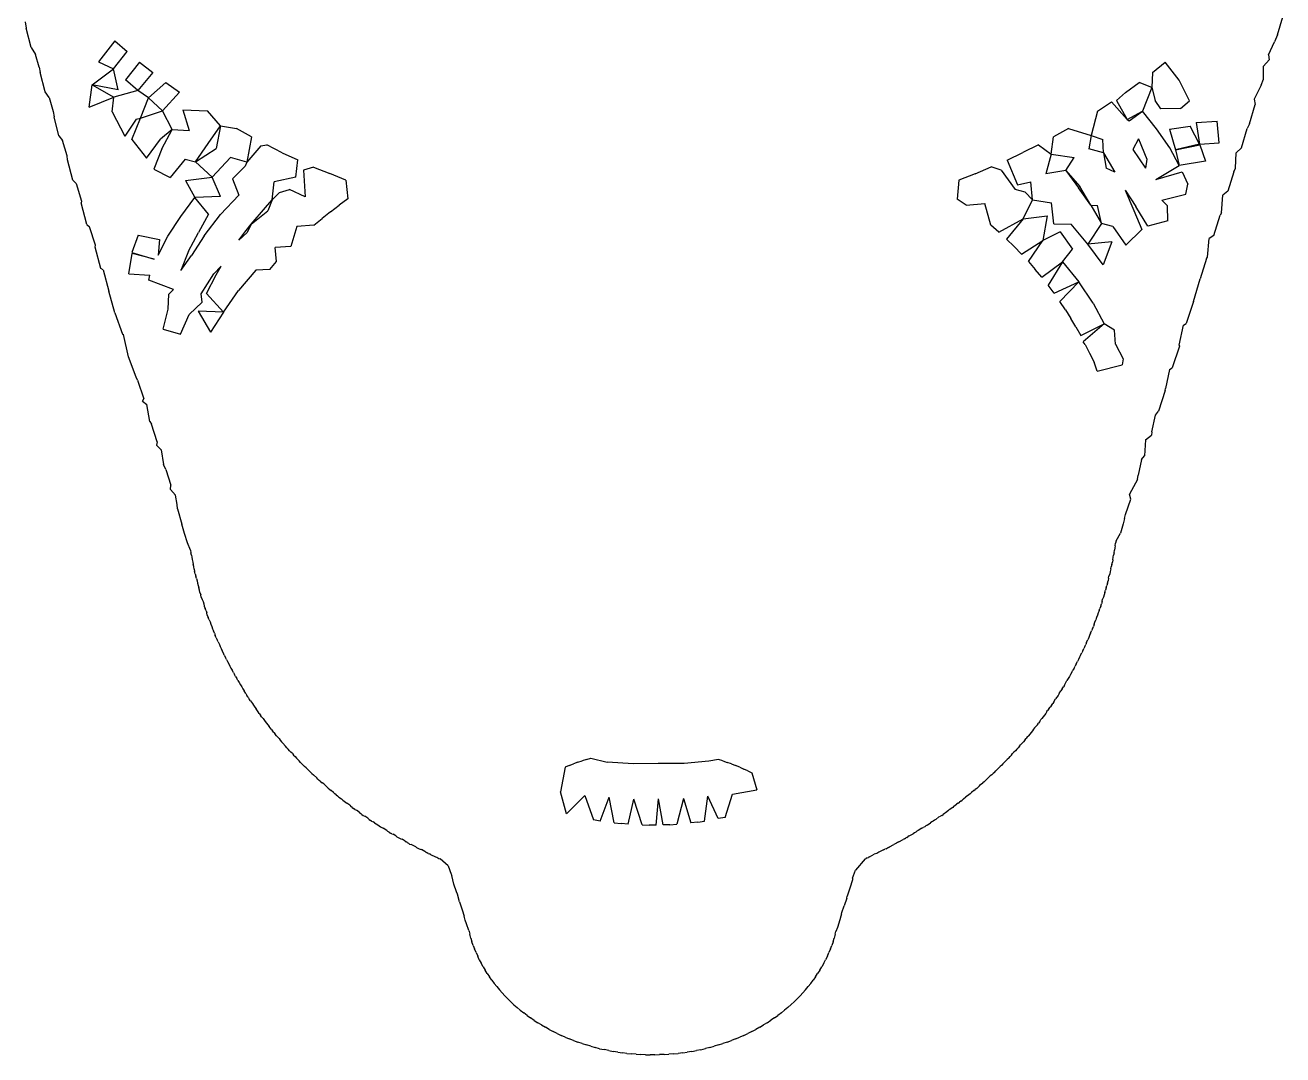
# Model space of a CAD drawing. Header units: metres. Extents: x 64 to 540, y -564 to -64.
# Drawn here: x 431 to 531.9, y -563.9 to -481.3 of the extents above; entities that cross this region are included whole.
import ezdxf

# ---------------------------------------------------------------- set-up
doc = ezdxf.new("R2010")
doc.units = ezdxf.units.M

msp = doc.modelspace()

# ---------------------------------------------------------------- linework, layer by layer
for p, q in [((430.99, -481.06), (431.07, -481.57)), ((531.49, -482.1), (531.92, -480.64)), ((431.47, -483.11), (431.07, -481.57)), ((531.49, -482.1), (531.26, -482.65)), ((431.47, -483.11), (431.83, -483.66)), ((438.18, -482.58), (436.87, -484.25)), ((438.09, -484.82), (439.18, -483.44)), ((438.18, -482.58), (439.18, -483.44)), ((530.76, -483.7), (531.26, -482.65)), ((432.13, -484.7), (431.83, -483.66)), ((436.87, -484.25), (438.09, -484.82)), ((440.18, -484.3), (439.04, -485.71)), ((440.18, -484.3), (441.23, -485.11)), ((521.45, -485.12), (522.48, -484.28)), ((523.61, -485.72), (522.48, -484.28)), ((530.83, -484.11), (530.36, -484.61)), ((530.76, -483.7), (530.83, -484.11)), ((432.13, -484.7), (432.19, -485.12)), ((432.59, -486.66), (432.19, -485.12)), ((436.38, -486.11), (438.09, -484.82)), ((438.45, -486.5), (438.09, -484.82)), ((441.23, -485.11), (440.04, -486.57)), ((521.45, -485.12), (521.4, -486.33)), ((530.36, -485.66), (530.36, -484.61)), ((436.14, -487.91), (436.38, -486.11)), ((438.45, -486.5), (436.38, -486.11)), ((436.38, -486.11), (438.12, -487.09)), ((440.04, -486.57), (439.04, -485.71)), ((442.29, -485.93), (440.88, -487.15)), ((442.29, -485.93), (443.39, -486.7)), ((519.3, -486.71), (520.38, -485.92)), ((521.4, -486.33), (520.38, -485.92)), ((521.4, -486.33), (520.66, -488.21)), ((521.4, -486.33), (521.68, -487.37)), ((524.44, -487.38), (523.61, -485.72)), ((530.17, -486.13), (529.63, -487.26)), ((530.17, -486.13), (530.36, -485.66)), ((432.92, -487.12), (432.59, -486.66)), ((432.92, -487.12), (433.25, -488.25)), ((436.14, -487.91), (438.12, -487.09)), ((437.98, -488.26), (438.12, -487.09)), ((440.04, -486.57), (438.12, -487.09)), ((440.88, -487.15), (440.04, -486.57)), ((440.24, -488.78), (440.88, -487.15)), ((440.88, -487.15), (442.01, -488.18)), ((442.01, -488.18), (443.39, -486.7)), ((517.05, -488.21), (518.18, -487.46)), ((519.44, -488.9), (518.18, -487.46)), ((518.56, -487.35), (519.3, -486.71)), ((518.56, -487.35), (519.44, -488.9)), ((522.13, -488.04), (521.68, -487.37)), ((523.71, -488), (524.44, -487.38)), ((529.63, -487.26), (529.7, -487.68)), ((433.25, -488.25), (433.31, -488.66)), ((437.98, -488.26), (438.98, -490.22)), ((440.24, -488.78), (442.01, -488.18)), ((442.8, -489.68), (442.01, -488.18)), ((443.64, -488.11), (445.63, -488.2)), ((443.64, -488.11), (444.16, -489.77)), ((446.66, -489.39), (445.63, -488.2)), ((517.05, -488.21), (516.53, -490.16)), ((519.44, -488.9), (520.66, -488.21)), ((519.58, -489), (520.66, -488.21)), ((521.79, -489.64), (520.66, -488.21)), ((523.71, -488), (522.13, -488.04)), ((529.24, -489.23), (529.7, -487.68)), ((433.7, -490.2), (433.31, -488.66)), ((439.89, -488.85), (438.98, -490.22)), ((439.56, -490.5), (440.24, -488.78)), ((439.89, -488.85), (440.24, -488.78)), ((445.69, -490.8), (446.66, -489.39)), ((446.66, -489.39), (446.31, -491.21)), ((446.66, -489.39), (447.96, -489.61)), ((519.44, -488.9), (519.58, -489)), ((522.82, -489.66), (524.48, -489.43)), ((525.24, -490.86), (524.48, -489.43)), ((524.96, -489.14), (526.66, -489.01)), ((524.96, -489.14), (525.24, -490.86)), ((526.8, -490.77), (526.66, -489.01)), ((529.24, -489.23), (529.07, -489.61)), ((433.7, -490.2), (434, -490.58)), ((439.56, -490.5), (440.74, -491.98)), ((440.74, -491.98), (441.86, -490.46)), ((442.8, -489.68), (441.86, -490.46)), ((441.96, -491.25), (442.8, -489.68)), ((442.8, -489.68), (444.16, -489.77)), ((449.15, -490.29), (447.96, -489.61)), ((449.15, -490.29), (448.77, -492.32)), ((513.32, -491.67), (513.51, -490.27)), ((514.72, -489.62), (513.51, -490.27)), ((514.72, -489.62), (516.53, -490.16)), ((516.53, -490.16), (516.35, -491.24)), ((516.53, -490.16), (517.47, -490.49)), ((517.54, -491.55), (517.47, -490.49)), ((520.33, -490.45), (519.87, -491.29)), ((520.33, -490.45), (521.02, -492.07)), ((522.84, -491.15), (521.79, -489.64)), ((522.82, -489.66), (523.31, -491.32)), ((528.61, -491.16), (529.07, -489.61)), ((434.37, -491.79), (434, -490.58)), ((441.96, -491.25), (441.31, -492.88)), ((444.67, -492.29), (445.69, -490.8)), ((444.67, -492.29), (446.31, -491.21)), ((449.91, -491), (448.77, -492.32)), ((449.91, -491), (450.38, -490.92)), ((451.61, -491.55), (450.38, -490.92)), ((512.3, -490.93), (511.05, -491.53)), ((512.3, -490.93), (513.32, -491.67)), ((517.54, -491.55), (516.35, -491.24)), ((519.87, -491.29), (520.91, -492.8)), ((523.6, -492.58), (522.84, -491.15)), ((525.24, -490.86), (523.31, -491.32)), ((523.31, -491.32), (525.27, -490.93)), ((523.31, -491.32), (523.6, -492.58)), ((525.24, -490.86), (526.8, -490.77)), ((525.27, -490.93), (525.72, -492.24)), ((528.61, -491.16), (528.17, -491.56)), ((434.4, -492.12), (434.37, -491.79)), ((434.82, -493.75), (434.4, -492.12)), ((443.83, -492.07), (442.63, -493.53)), ((443.83, -492.07), (444.67, -492.29)), ((444.67, -492.29), (445.99, -493.51)), ((447.46, -491.94), (445.99, -493.51)), ((448.77, -492.32), (447.46, -491.94)), ((448.77, -492.32), (448.65, -492.62)), ((451.61, -491.55), (452.88, -492.13)), ((452.71, -493.52), (452.88, -492.13)), ((509.81, -492.14), (511.05, -491.53)), ((509.81, -492.14), (510.64, -494.14)), ((513.32, -491.67), (512.9, -493.25)), ((513.32, -491.67), (515.18, -491.94)), ((514.5, -492.97), (515.18, -491.94)), ((517.54, -491.55), (518.43, -493.1)), ((517.54, -491.55), (517.75, -492.78)), ((521.02, -492.07), (520.91, -492.8)), ((525.72, -492.24), (523.6, -492.58)), ((528.12, -492.8), (528.17, -491.56)), ((441.31, -492.88), (442.63, -493.53)), ((443.87, -493.78), (445.99, -493.51)), ((446.67, -495.06), (445.99, -493.51)), ((447.64, -493.65), (448.65, -492.62)), ((452.71, -493.52), (450.97, -493.88)), ((454.14, -492.71), (453.33, -492.95)), ((453.33, -492.95), (453.46, -495.09)), ((454.14, -492.71), (455.44, -493.23)), ((456.74, -493.76), (455.44, -493.23)), ((507.24, -493.25), (505.93, -493.75)), ((507.24, -493.25), (508.52, -492.69)), ((509.31, -492.94), (508.52, -492.69)), ((509.31, -492.94), (510.44, -494.51)), ((514.5, -492.97), (512.9, -493.25)), ((514.5, -492.97), (515.64, -494.26)), ((514.5, -492.97), (515.51, -494.36)), ((518.43, -493.1), (517.75, -492.78)), ((521.72, -493.69), (523.6, -492.58)), ((521.72, -493.69), (523.83, -493.08)), ((523.83, -493.08), (524.3, -494.08)), ((527.98, -493.09), (527.51, -494.64)), ((527.98, -493.09), (528.12, -492.8)), ((435.09, -494.03), (434.82, -493.75)), ((435.09, -494.03), (435.51, -495.43)), ((443.87, -493.78), (444.6, -495.14)), ((447.64, -493.65), (448.14, -494.95)), ((450.82, -495.34), (450.97, -493.88)), ((451.41, -494.75), (452.2, -494.51)), ((453.46, -495.09), (452.2, -494.51)), ((456.74, -493.76), (456.88, -495.26)), ((505.93, -493.75), (505.79, -495.27)), ((511.25, -494.72), (510.44, -494.51)), ((510.64, -494.14), (511.69, -493.9)), ((511.83, -495.33), (511.69, -493.9)), ((516.52, -495.76), (515.51, -494.36)), ((516.52, -495.76), (515.64, -494.26)), ((524.14, -494.87), (524.3, -494.08)), ((435.51, -495.43), (435.48, -495.57)), ((443.48, -496.66), (444.6, -495.14)), ((446.67, -495.06), (444.6, -495.14)), ((445.7, -496.48), (444.6, -495.14)), ((448.14, -494.95), (446.67, -496.52)), ((450.27, -495.95), (450.82, -495.34)), ((450.82, -495.34), (450.46, -496.21)), ((450.82, -495.34), (451.41, -494.75)), ((456.88, -495.26), (456.18, -495.77)), ((506.5, -495.77), (505.79, -495.27)), ((511.08, -496.87), (511.83, -495.33)), ((511.25, -494.72), (511.83, -495.33)), ((511.83, -495.33), (513.36, -495.57)), ((519.27, -494.57), (520.12, -495.88)), ((519.27, -494.57), (519.96, -496.19)), ((522.21, -495.35), (524.14, -494.87)), ((522.21, -495.35), (522.66, -495.81)), ((526.99, -496.37), (527.11, -494.95)), ((527.51, -494.64), (527.11, -494.95)), ((435.94, -497.3), (435.48, -495.57)), ((445.7, -496.48), (444.9, -497.96)), ((445.37, -498.21), (446.67, -496.52)), ((449.13, -497.28), (450.27, -495.95)), ((449.13, -497.28), (450.46, -496.21)), ((455.49, -496.29), (454.83, -496.83)), ((455.49, -496.29), (456.18, -495.77)), ((506.5, -495.77), (508.01, -495.62)), ((508.5, -497.37), (508.01, -495.62)), ((513.54, -497.25), (513.36, -495.57)), ((516.52, -495.76), (517.36, -497.22)), ((516.52, -495.76), (517.05, -495.8)), ((517.36, -497.22), (517.05, -495.8)), ((519.96, -496.19), (520.61, -497.72)), ((521.09, -497.45), (520.12, -495.88)), ((522.7, -497.02), (522.66, -495.81)), ((526.39, -498.2), (526.88, -496.56)), ((526.99, -496.37), (526.88, -496.56)), ((435.94, -497.3), (436.17, -497.49)), ((436.63, -498.97), (436.17, -497.49)), ((442.45, -498.26), (443.48, -496.66)), ((448.61, -497.92), (449.13, -497.28)), ((449.13, -497.28), (448.82, -497.96)), ((452.79, -497.46), (452.32, -499.09)), ((454.17, -497.37), (452.79, -497.46)), ((454.17, -497.37), (454.83, -496.83)), ((509.14, -497.93), (508.5, -497.37)), ((509.14, -497.93), (511.08, -496.87)), ((511.08, -496.87), (509.75, -498.5)), ((511.08, -496.87), (513, -496.63)), ((513, -496.63), (512.65, -498.59)), ((513.54, -497.25), (514.94, -497.28)), ((516.26, -498.89), (514.94, -497.28)), ((517.36, -497.22), (516.26, -498.89)), ((518.28, -497.46), (517.36, -497.22)), ((518.28, -497.46), (519.33, -498.97)), ((522.7, -497.02), (521.09, -497.45)), ((440.06, -498.16), (439.55, -499.57)), ((440.06, -498.16), (441.78, -498.52)), ((441.68, -499.77), (442.45, -498.26)), ((441.78, -498.52), (441.68, -499.77)), ((444.11, -499.45), (444.9, -497.96)), ((445.37, -498.21), (444.34, -499.8)), ((448.13, -498.57), (448.61, -497.92)), ((448.13, -498.57), (448.82, -497.96)), ((510.36, -499.08), (509.75, -498.5)), ((514.04, -497.9), (512.65, -498.59)), ((514.04, -497.9), (515.05, -499.29)), ((520.61, -497.72), (519.33, -498.97)), ((525.87, -499.94), (526.02, -498.43)), ((526.39, -498.2), (526.02, -498.43)), ((436.6, -499.12), (436.63, -498.97)), ((437.06, -500.84), (436.6, -499.12)), ((439.55, -499.57), (441.36, -500.1)), ((444.11, -499.45), (443.5, -500.99)), ((452.32, -499.09), (451.05, -499.16)), ((451.17, -500.29), (451.05, -499.16)), ((510.36, -499.08), (510.94, -499.69)), ((510.94, -499.69), (512.65, -498.59)), ((511.51, -500.29), (512.65, -498.59)), ((514.23, -500.31), (515.05, -499.29)), ((518.2, -498.69), (516.26, -498.89)), ((517.49, -500.55), (516.26, -498.89)), ((518.2, -498.69), (517.49, -500.55)), ((439.32, -501.27), (439.57, -499.63)), ((441.36, -500.1), (439.57, -499.63)), ((443.5, -500.99), (444.34, -499.8)), ((450.62, -500.91), (451.17, -500.29)), ((511.51, -500.29), (512.05, -500.91)), ((512.58, -501.54), (514.23, -500.31)), ((514.23, -500.31), (513.08, -502.19)), ((514.23, -500.31), (515.55, -501.91)), ((525.79, -500.04), (525.29, -501.68)), ((525.79, -500.04), (525.87, -499.94)), ((437.26, -500.94), (437.06, -500.84)), ((437.26, -500.94), (437.72, -502.66)), ((439.32, -501.27), (440.99, -501.37)), ((440.92, -501.78), (440.99, -501.37)), ((445.11, -502.87), (446.14, -501.27)), ((445.54, -502.84), (446.33, -501.35)), ((446.73, -500.66), (446.14, -501.27)), ((446.33, -501.35), (446.73, -500.66)), ((449.51, -500.97), (448.12, -502.6)), ((450.62, -500.91), (449.51, -500.97)), ((512.58, -501.54), (512.05, -500.91)), ((442.89, -502.53), (440.92, -501.78)), ((442.89, -502.53), (442.53, -502.91)), ((446.92, -504.34), (448.12, -502.6)), ((513.58, -502.83), (513.08, -502.19)), ((513.58, -502.83), (515.55, -501.91)), ((514.03, -503.5), (515.55, -501.91)), ((516.7, -503.63), (515.55, -501.91)), ((524.74, -503.5), (525.29, -501.68)), ((438.18, -504.39), (437.72, -502.66)), ((442.48, -504.11), (442.53, -502.91)), ((445.19, -503.54), (444.15, -504.53)), ((445.19, -503.54), (445.11, -502.87)), ((446.92, -504.34), (445.54, -502.84)), ((514.49, -504.16), (514.03, -503.5)), ((524.74, -503.5), (524.17, -505.25)), ((438.18, -504.39), (438.8, -506.12)), ((442.06, -505.7), (442.48, -504.11)), ((443.46, -506.12), (444.15, -504.53)), ((444.88, -504.26), (445.88, -505.94)), ((446.92, -504.34), (444.88, -504.26)), ((446.92, -504.34), (445.88, -505.94)), ((514.49, -504.16), (514.91, -504.85)), ((516.7, -503.63), (517.59, -505.27)), ((515.32, -505.53), (514.91, -504.85)), ((515.32, -505.53), (515.7, -506.23)), ((515.7, -506.23), (517.59, -505.27)), ((517.59, -505.27), (515.9, -506.72)), ((518.41, -505.78), (517.59, -505.27)), ((523.6, -506.99), (523.96, -505.38)), ((523.96, -505.38), (524.17, -505.25)), ((438.8, -506.12), (438.88, -506.15)), ((439.29, -507.93), (438.88, -506.15)), ((442.06, -505.7), (443.46, -506.12)), ((518.48, -506.91), (518.41, -505.78)), ((516.07, -506.93), (515.9, -506.72)), ((516.07, -506.93), (516.4, -507.64)), ((516.4, -507.64), (516.79, -508.36)), ((518.48, -506.91), (519.12, -508.09)), ((523.62, -507.07), (523.05, -508.82)), ((523.6, -506.99), (523.62, -507.07)), ((439.89, -509.57), (439.29, -507.93)), ((517.02, -509.08), (516.79, -508.36)), ((517.02, -509.08), (519.03, -508.57)), ((519.12, -508.09), (519.03, -508.57)), ((440.02, -509.79), (439.89, -509.57)), ((522.83, -508.95), (522.5, -510.47)), ((522.83, -508.95), (523.05, -508.82)), ((440.02, -509.79), (440.51, -511.31)), ((522.49, -510.64), (521.95, -512.29)), ((522.49, -510.64), (522.5, -510.47)), ((440.41, -511.48), (440.51, -511.31)), ((440.41, -511.48), (440.77, -511.75)), ((441.01, -513.12), (440.77, -511.75)), ((521.41, -513.95), (521.69, -512.61)), ((521.69, -512.61), (521.95, -512.29)), ((441.01, -513.12), (441.14, -513.34)), ((441.6, -514.76), (441.14, -513.34)), ((520.89, -514.58), (520.83, -515.86)), ((520.89, -514.58), (521.37, -514.21)), ((521.41, -513.95), (521.37, -514.21)), ((441.6, -514.76), (441.53, -515.02)), ((441.91, -515.38), (441.53, -515.02)), ((441.91, -515.38), (442.09, -516.57)), ((442.28, -516.97), (442.09, -516.57)), ((520.57, -516.18), (520.31, -517.43)), ((520.57, -516.18), (520.83, -515.86)), ((442.28, -516.97), (442.68, -518.22)), ((520.25, -517.78), (520.31, -517.43)), ((442.65, -518.57), (442.68, -518.22)), ((442.65, -518.57), (443.05, -519.02)), ((520.25, -517.78), (519.61, -518.94)), ((443.2, -519.77), (443.05, -519.02)), ((443.21, -520.12), (443.2, -519.77)), ((519.3, -520.59), (519.73, -519.34)), ((519.73, -519.34), (519.61, -518.94)), ((443.21, -520.12), (443.57, -521.36)), ((519.22, -520.9), (519.3, -520.59)), ((443.77, -522.11), (443.57, -521.36)), ((519.12, -521.34), (518.9, -522.09)), ((519.22, -520.9), (519.12, -521.34)), ((444.01, -522.85), (443.77, -522.11)), ((518.54, -522.7), (518.5, -522.89)), ((518.54, -522.7), (518.9, -522.09)), ((444.25, -523.45), (444.01, -522.85)), ((444.25, -523.45), (444.29, -523.65)), ((444.33, -523.84), (444.29, -523.65)), ((518.39, -523.65), (518.33, -523.84)), ((518.39, -523.65), (518.41, -523.45)), ((518.43, -523.25), (518.41, -523.45)), ((518.46, -523.09), (518.43, -523.25)), ((518.46, -523.09), (518.5, -522.89)), ((444.33, -523.84), (444.38, -524.01)), ((444.38, -524.01), (444.4, -524.2)), ((444.4, -524.2), (444.44, -524.4)), ((444.44, -524.4), (444.48, -524.59)), ((444.53, -524.76), (444.48, -524.59)), ((444.55, -524.96), (444.53, -524.76)), ((518.11, -524.95), (518.15, -524.78)), ((518.2, -524.59), (518.15, -524.78)), ((518.2, -524.59), (518.24, -524.4)), ((518.28, -524.21), (518.24, -524.4)), ((518.28, -524.21), (518.31, -524.01)), ((518.31, -524.01), (518.33, -523.84)), ((444.55, -524.96), (444.59, -525.15)), ((444.63, -525.34), (444.59, -525.15)), ((444.63, -525.34), (444.69, -525.53)), ((444.74, -525.72), (444.69, -525.53)), ((444.74, -525.72), (444.79, -525.89)), ((517.93, -525.7), (517.9, -525.9)), ((517.93, -525.7), (517.97, -525.53)), ((518.03, -525.34), (517.97, -525.53)), ((518.07, -525.15), (518.03, -525.34)), ((518.11, -524.95), (518.07, -525.15)), ((444.79, -525.89), (444.83, -526.09)), ((444.83, -526.09), (444.88, -526.28)), ((444.88, -526.28), (444.94, -526.46)), ((444.99, -526.64), (444.94, -526.46)), ((445.02, -526.83), (444.99, -526.64)), ((445.02, -526.83), (445.08, -527.02)), ((517.64, -526.83), (517.58, -527.02)), ((517.64, -526.83), (517.68, -526.65)), ((517.75, -526.47), (517.68, -526.65)), ((517.75, -526.47), (517.8, -526.28)), ((517.86, -526.09), (517.8, -526.28)), ((517.86, -526.09), (517.9, -525.9)), ((445.13, -527.2), (445.08, -527.02)), ((445.13, -527.2), (445.2, -527.39)), ((445.2, -527.39), (445.27, -527.56)), ((445.27, -527.56), (445.32, -527.75)), ((445.32, -527.75), (445.37, -527.94)), ((517.31, -527.94), (517.36, -527.75)), ((517.42, -527.57), (517.36, -527.75)), ((517.42, -527.57), (517.46, -527.38)), ((517.53, -527.2), (517.46, -527.38)), ((517.58, -527.02), (517.53, -527.2)), ((445.37, -527.94), (445.44, -528.12)), ((445.51, -528.3), (445.44, -528.12)), ((445.51, -528.3), (445.56, -528.48)), ((445.61, -528.67), (445.56, -528.48)), ((445.61, -528.67), (445.68, -528.85)), ((445.75, -529.03), (445.68, -528.85)), ((516.98, -528.85), (516.91, -529.03)), ((517.05, -528.67), (516.98, -528.85)), ((517.1, -528.48), (517.05, -528.67)), ((517.17, -528.3), (517.1, -528.48)), ((517.17, -528.3), (517.24, -528.12)), ((517.31, -527.94), (517.24, -528.12)), ((445.75, -529.03), (445.84, -529.2)), ((445.84, -529.2), (445.9, -529.39)), ((445.9, -529.39), (445.97, -529.57)), ((445.97, -529.57), (446.04, -529.75)), ((446.04, -529.75), (446.12, -529.92)), ((516.65, -529.75), (516.56, -529.92)), ((516.65, -529.75), (516.72, -529.57)), ((516.78, -529.39), (516.72, -529.57)), ((516.78, -529.39), (516.84, -529.21)), ((516.84, -529.21), (516.91, -529.03)), ((446.18, -530.11), (446.12, -529.92)), ((446.18, -530.11), (446.25, -530.29)), ((446.32, -530.47), (446.25, -530.29)), ((446.32, -530.47), (446.4, -530.64)), ((446.49, -530.81), (446.4, -530.64)), ((446.49, -530.81), (446.58, -531)), ((516.17, -530.82), (516.1, -531)), ((516.17, -530.82), (516.26, -530.64)), ((516.34, -530.46), (516.26, -530.64)), ((516.41, -530.28), (516.34, -530.46)), ((516.48, -530.11), (516.41, -530.28)), ((516.48, -530.11), (516.56, -529.92)), ((446.58, -531), (446.65, -531.17)), ((446.65, -531.17), (446.73, -531.34)), ((446.73, -531.34), (446.81, -531.51)), ((446.91, -531.7), (446.81, -531.51)), ((446.97, -531.88), (446.91, -531.7)), ((446.97, -531.88), (447.06, -532.05)), ((515.69, -531.88), (515.61, -532.04)), ((515.69, -531.88), (515.78, -531.68)), ((515.87, -531.51), (515.78, -531.68)), ((515.87, -531.51), (515.95, -531.34)), ((516.04, -531.18), (515.95, -531.34)), ((516.04, -531.18), (516.1, -531)), ((447.14, -532.21), (447.06, -532.05)), ((447.14, -532.21), (447.23, -532.37)), ((447.23, -532.37), (447.34, -532.57)), ((447.34, -532.57), (447.42, -532.74)), ((447.42, -532.74), (447.51, -532.9)), ((515.18, -532.91), (515.26, -532.74)), ((515.34, -532.57), (515.26, -532.74)), ((515.34, -532.57), (515.43, -532.37)), ((515.53, -532.21), (515.43, -532.37)), ((515.61, -532.04), (515.53, -532.21)), ((447.51, -532.9), (447.6, -533.06)), ((447.71, -533.26), (447.6, -533.06)), ((447.71, -533.26), (447.79, -533.43)), ((447.87, -533.59), (447.79, -533.43)), ((447.87, -533.59), (447.97, -533.75)), ((448.06, -533.9), (447.97, -533.75)), ((448.06, -533.9), (448.17, -534.05)), ((514.48, -534.11), (514.6, -533.9)), ((514.69, -533.75), (514.6, -533.9)), ((514.79, -533.59), (514.69, -533.75)), ((514.87, -533.42), (514.79, -533.59)), ((514.99, -533.22), (514.87, -533.42)), ((514.99, -533.22), (515.08, -533.06)), ((515.18, -532.91), (515.08, -533.06)), ((448.17, -534.05), (448.28, -534.26)), ((448.28, -534.26), (448.37, -534.42)), ((448.37, -534.42), (448.47, -534.57)), ((448.47, -534.57), (448.58, -534.72)), ((448.69, -534.94), (448.58, -534.72)), ((513.97, -534.93), (514.11, -534.72)), ((514.22, -534.58), (514.11, -534.72)), ((514.22, -534.58), (514.31, -534.42)), ((514.4, -534.27), (514.31, -534.42)), ((514.4, -534.27), (514.48, -534.11)), ((448.69, -534.94), (448.78, -535.09)), ((448.88, -535.24), (448.78, -535.09)), ((448.88, -535.24), (448.98, -535.39)), ((449.09, -535.53), (448.98, -535.39)), ((449.09, -535.53), (449.23, -535.75)), ((449.23, -535.75), (449.32, -535.89)), ((449.32, -535.89), (449.43, -536.04)), ((513.36, -535.9), (513.26, -536.04)), ((513.36, -535.9), (513.45, -535.75)), ((513.54, -535.6), (513.45, -535.75)), ((513.54, -535.6), (513.68, -535.38)), ((513.79, -535.24), (513.68, -535.38)), ((513.88, -535.09), (513.79, -535.24)), ((513.97, -534.93), (513.88, -535.09)), ((449.43, -536.04), (449.53, -536.18)), ((449.68, -536.4), (449.53, -536.18)), ((449.77, -536.55), (449.68, -536.4)), ((449.77, -536.55), (449.87, -536.69)), ((449.97, -536.82), (449.87, -536.69)), ((449.97, -536.82), (450.09, -536.95)), ((512.69, -536.82), (512.57, -536.95)), ((512.79, -536.68), (512.69, -536.82)), ((512.89, -536.54), (512.79, -536.68)), ((512.98, -536.39), (512.89, -536.54)), ((512.98, -536.39), (513.04, -536.31)), ((513.15, -536.18), (513.04, -536.31)), ((513.15, -536.18), (513.26, -536.04)), ((450.09, -536.95), (450.26, -537.18)), ((450.26, -537.18), (450.36, -537.31)), ((450.36, -537.31), (450.46, -537.45)), ((450.46, -537.45), (450.57, -537.58)), ((450.74, -537.81), (450.57, -537.58)), ((450.74, -537.81), (450.84, -537.95)), ((511.82, -537.94), (511.72, -538.08)), ((511.92, -537.81), (511.82, -537.94)), ((512, -537.71), (511.92, -537.81)), ((512, -537.71), (512.11, -537.59)), ((512.22, -537.46), (512.11, -537.59)), ((512.22, -537.46), (512.32, -537.32)), ((512.42, -537.18), (512.32, -537.32)), ((512.42, -537.18), (512.51, -537.04)), ((512.51, -537.04), (512.57, -536.95)), ((450.94, -538.08), (450.84, -537.95)), ((450.94, -538.08), (451.05, -538.21)), ((451.17, -538.33), (451.05, -538.21)), ((451.17, -538.33), (451.37, -538.56)), ((451.37, -538.56), (451.46, -538.69)), ((451.46, -538.69), (451.57, -538.81)), ((451.57, -538.81), (451.68, -538.94)), ((451.89, -539.17), (451.68, -538.94)), ((511, -538.94), (510.88, -539.05)), ((511, -538.94), (511.11, -538.82)), ((511.22, -538.7), (511.11, -538.82)), ((511.22, -538.7), (511.32, -538.56)), ((511.41, -538.43), (511.32, -538.56)), ((511.41, -538.43), (511.5, -538.33)), ((511.61, -538.2), (511.5, -538.33)), ((511.72, -538.08), (511.61, -538.2)), ((451.99, -539.3), (451.89, -539.17)), ((451.99, -539.3), (452.09, -539.42)), ((452.2, -539.54), (452.09, -539.42)), ((452.2, -539.54), (452.32, -539.65)), ((452.44, -539.76), (452.32, -539.65)), ((452.44, -539.76), (452.54, -539.88)), ((452.54, -539.88), (452.65, -540)), ((510.14, -539.89), (510.03, -540.01)), ((510.14, -539.89), (510.23, -539.76)), ((510.23, -539.76), (510.34, -539.65)), ((510.46, -539.53), (510.34, -539.65)), ((510.57, -539.42), (510.46, -539.53)), ((510.68, -539.29), (510.57, -539.42)), ((510.78, -539.16), (510.68, -539.29)), ((510.78, -539.16), (510.88, -539.05)), ((452.65, -540), (452.76, -540.12)), ((452.76, -540.12), (452.87, -540.23)), ((452.87, -540.23), (452.99, -540.34)), ((453.1, -540.47), (452.99, -540.34)), ((453.1, -540.47), (453.21, -540.59)), ((453.31, -540.7), (453.21, -540.59)), ((453.31, -540.7), (453.42, -540.81)), ((453.54, -540.91), (453.42, -540.81)), ((453.54, -540.91), (453.79, -541.15)), ((474.33, -540.86), (473.95, -542.83)), ((474.66, -540.72), (474.33, -540.86)), ((474.66, -540.72), (475, -540.59)), ((475.34, -540.46), (475, -540.59)), ((475.34, -540.46), (475.68, -540.35)), ((476.03, -540.23), (475.68, -540.35)), ((476.03, -540.23), (476.38, -540.13)), ((476.38, -540.13), (477.71, -540.44)), ((479.81, -540.59), (477.71, -540.44)), ((481.79, -540.57), (479.81, -540.59)), ((483.89, -540.55), (481.79, -540.57)), ((485.86, -540.36), (483.89, -540.55)), ((486.64, -540.24), (485.86, -540.36)), ((486.99, -540.34), (486.64, -540.24)), ((486.99, -540.34), (487.33, -540.47)), ((487.68, -540.59), (487.33, -540.47)), ((487.68, -540.59), (488.01, -540.72)), ((488.35, -540.86), (488.01, -540.72)), ((488.35, -540.86), (488.67, -541.01)), ((508.99, -541.04), (509.13, -540.91)), ((509.24, -540.81), (509.13, -540.91)), ((509.36, -540.7), (509.24, -540.81)), ((509.46, -540.58), (509.36, -540.7)), ((509.56, -540.47), (509.46, -540.58)), ((509.69, -540.34), (509.56, -540.47)), ((509.69, -540.34), (509.81, -540.23)), ((509.93, -540.13), (509.81, -540.23)), ((509.93, -540.13), (510.03, -540.01)), ((453.79, -541.15), (453.9, -541.26)), ((453.9, -541.26), (454.01, -541.36)), ((454.01, -541.36), (454.12, -541.47)), ((454.39, -541.71), (454.12, -541.47)), ((454.49, -541.82), (454.39, -541.71)), ((454.49, -541.82), (454.6, -541.92)), ((454.71, -542.02), (454.6, -541.92)), ((489, -541.16), (488.67, -541.01)), ((489, -541.16), (489.31, -541.32)), ((489.31, -541.32), (489.7, -542.67)), ((508.07, -541.92), (507.96, -542.02)), ((508.18, -541.82), (508.07, -541.92)), ((508.27, -541.7), (508.18, -541.82)), ((508.27, -541.7), (508.44, -541.56)), ((508.56, -541.47), (508.44, -541.56)), ((508.56, -541.47), (508.67, -541.37)), ((508.78, -541.27), (508.67, -541.37)), ((508.78, -541.27), (508.89, -541.15)), ((508.99, -541.04), (508.89, -541.15)), ((454.71, -542.02), (454.83, -542.11)), ((454.95, -542.2), (454.83, -542.11)), ((454.95, -542.2), (455.11, -542.36)), ((455.11, -542.36), (455.22, -542.46)), ((455.22, -542.46), (455.32, -542.55)), ((455.32, -542.55), (455.44, -542.64)), ((455.44, -542.64), (455.56, -542.72)), ((455.73, -542.89), (455.56, -542.72)), ((455.73, -542.89), (455.84, -542.99)), ((455.94, -543.08), (455.84, -542.99)), ((474.44, -544.61), (473.95, -542.83)), ((487.76, -543.01), (489.7, -542.67)), ((506.83, -542.98), (506.72, -543.07)), ((506.93, -542.88), (506.83, -542.98)), ((507.12, -542.73), (506.93, -542.88)), ((507.12, -542.73), (507.24, -542.64)), ((507.36, -542.56), (507.24, -542.64)), ((507.36, -542.56), (507.46, -542.46)), ((507.57, -542.36), (507.46, -542.46)), ((507.57, -542.36), (507.67, -542.25)), ((507.67, -542.25), (507.84, -542.1)), ((507.96, -542.02), (507.84, -542.1)), ((455.94, -543.08), (456.06, -543.16)), ((456.17, -543.25), (456.06, -543.16)), ((456.17, -543.25), (456.39, -543.4)), ((456.39, -543.4), (456.48, -543.49)), ((456.48, -543.49), (456.59, -543.59)), ((456.59, -543.59), (456.7, -543.66)), ((456.7, -543.66), (456.81, -543.75)), ((457.04, -543.91), (456.81, -543.75)), ((457.04, -543.91), (457.14, -544)), ((457.24, -544.09), (457.14, -544)), ((475.9, -543.13), (474.44, -544.61)), ((475.9, -543.13), (476.61, -545.09)), ((477.15, -545.18), (477.87, -543.27)), ((478.26, -545.33), (477.87, -543.27)), ((479.38, -545.43), (479.85, -543.41)), ((480.5, -545.49), (479.85, -543.41)), ((481.62, -545.5), (481.83, -543.39)), ((482.18, -545.48), (481.83, -543.39)), ((483.82, -543.37), (483.3, -545.43)), ((483.82, -543.37), (484.41, -545.32)), ((485.52, -545.18), (485.79, -543.19)), ((486.61, -544.98), (485.79, -543.19)), ((487.16, -544.88), (487.76, -543.01)), ((505.52, -543.99), (505.43, -544.08)), ((505.52, -543.99), (505.74, -543.82)), ((505.87, -543.75), (505.74, -543.82)), ((505.87, -543.75), (505.98, -543.67)), ((506.09, -543.59), (505.98, -543.67)), ((506.09, -543.59), (506.19, -543.5)), ((506.3, -543.4), (506.19, -543.5)), ((506.3, -543.4), (506.49, -543.24)), ((506.61, -543.16), (506.49, -543.24)), ((506.72, -543.07), (506.61, -543.16)), ((457.24, -544.09), (457.35, -544.17)), ((457.46, -544.25), (457.35, -544.17)), ((457.46, -544.25), (457.58, -544.31)), ((457.82, -544.48), (457.58, -544.31)), ((457.82, -544.48), (457.92, -544.57)), ((457.92, -544.57), (458.02, -544.64)), ((458.02, -544.64), (458.13, -544.72)), ((458.13, -544.72), (458.24, -544.78)), ((458.5, -544.95), (458.24, -544.78)), ((458.6, -545.04), (458.5, -544.95)), ((487.16, -544.88), (486.61, -544.98)), ((504.32, -544.85), (504.07, -545.04)), ((504.32, -544.85), (504.44, -544.79)), ((504.55, -544.73), (504.44, -544.79)), ((504.55, -544.73), (504.66, -544.65)), ((504.76, -544.57), (504.66, -544.65)), ((504.76, -544.57), (504.86, -544.48)), ((504.86, -544.48), (505.09, -544.31)), ((505.21, -544.24), (505.09, -544.31)), ((505.31, -544.16), (505.21, -544.24)), ((505.43, -544.08), (505.31, -544.16)), ((458.6, -545.04), (458.7, -545.12)), ((458.8, -545.19), (458.7, -545.12)), ((458.8, -545.19), (458.91, -545.25)), ((459.03, -545.31), (458.91, -545.25)), ((459.03, -545.31), (459.3, -545.49)), ((459.3, -545.49), (459.4, -545.56)), ((459.4, -545.56), (459.5, -545.64)), ((459.5, -545.64), (459.61, -545.69)), ((459.61, -545.69), (459.72, -545.75)), ((460.01, -545.94), (459.72, -545.75)), ((460.01, -545.94), (460.11, -546.01)), ((460.2, -546.08), (460.11, -546.01)), ((477.15, -545.18), (476.61, -545.09)), ((478.26, -545.33), (478.82, -545.38)), ((479.38, -545.43), (478.82, -545.38)), ((480.5, -545.49), (481.06, -545.5)), ((481.62, -545.5), (481.06, -545.5)), ((482.74, -545.47), (482.18, -545.48)), ((482.74, -545.47), (483.3, -545.43)), ((484.97, -545.26), (484.41, -545.32)), ((484.97, -545.26), (485.52, -545.18)), ((502.56, -546), (502.46, -546.07)), ((502.66, -545.93), (502.56, -546)), ((502.96, -545.76), (502.66, -545.93)), ((502.96, -545.76), (503.07, -545.7)), ((503.18, -545.64), (503.07, -545.7)), ((503.18, -545.64), (503.28, -545.57)), ((503.38, -545.5), (503.28, -545.57)), ((503.38, -545.5), (503.64, -545.31)), ((503.76, -545.24), (503.64, -545.31)), ((503.86, -545.19), (503.76, -545.24)), ((503.96, -545.11), (503.86, -545.19)), ((504.07, -545.04), (503.96, -545.11)), ((460.2, -546.08), (460.31, -546.14)), ((460.41, -546.19), (460.31, -546.14)), ((460.41, -546.19), (460.53, -546.24)), ((460.74, -546.36), (460.53, -546.24)), ((460.74, -546.36), (460.83, -546.43)), ((460.83, -546.43), (460.93, -546.5)), ((460.93, -546.5), (461.04, -546.55)), ((461.04, -546.55), (461.13, -546.61)), ((461.13, -546.61), (461.24, -546.64)), ((461.48, -546.78), (461.24, -546.64)), ((461.48, -546.78), (461.57, -546.85)), ((461.66, -546.91), (461.57, -546.85)), ((461.66, -546.91), (461.75, -546.96)), ((461.85, -547.02), (461.75, -546.96)), ((461.85, -547.02), (461.96, -547.06)), ((500.81, -547.01), (500.71, -547.05)), ((500.91, -546.96), (500.81, -547.01)), ((501.01, -546.9), (500.91, -546.96)), ((501.1, -546.84), (501.01, -546.9)), ((501.1, -546.84), (501.44, -546.65)), ((501.55, -546.61), (501.44, -546.65)), ((501.55, -546.61), (501.65, -546.56)), ((501.75, -546.5), (501.65, -546.56)), ((501.75, -546.5), (501.84, -546.44)), ((501.94, -546.37), (501.84, -546.44)), ((501.94, -546.37), (502.25, -546.19)), ((502.35, -546.13), (502.25, -546.19)), ((502.46, -546.07), (502.35, -546.13)), ((462.06, -547.09), (461.96, -547.06)), ((462.06, -547.09), (462.32, -547.23)), ((462.32, -547.23), (462.41, -547.3)), ((462.41, -547.3), (462.5, -547.35)), ((462.5, -547.35), (462.6, -547.4)), ((462.6, -547.4), (462.7, -547.44)), ((462.7, -547.44), (462.8, -547.47)), ((463.08, -547.62), (462.8, -547.47)), ((463.16, -547.68), (463.08, -547.62)), ((463.16, -547.68), (463.25, -547.73)), ((463.34, -547.78), (463.25, -547.73)), ((463.34, -547.78), (463.44, -547.81)), ((463.53, -547.85), (463.44, -547.81)), ((463.53, -547.85), (463.93, -548.04)), ((463.93, -548.04), (464.02, -548.08)), ((498.75, -548.05), (499.13, -547.84)), ((499.23, -547.81), (499.13, -547.84)), ((499.33, -547.77), (499.23, -547.81)), ((499.41, -547.73), (499.33, -547.77)), ((499.51, -547.68), (499.41, -547.73)), ((499.88, -547.48), (499.51, -547.68)), ((499.88, -547.48), (499.98, -547.44)), ((500.08, -547.41), (499.98, -547.44)), ((500.08, -547.41), (500.18, -547.36)), ((500.27, -547.31), (500.18, -547.36)), ((500.27, -547.31), (500.36, -547.24)), ((500.36, -547.24), (500.71, -547.05)), ((464.02, -548.08), (464.11, -548.13)), ((464.11, -548.13), (464.2, -548.17)), ((464.2, -548.17), (464.29, -548.2)), ((464.93, -548.78), (464.29, -548.2)), ((464.93, -548.78), (465.17, -549.44)), ((498.39, -548.2), (497.62, -549.11)), ((498.39, -548.2), (498.48, -548.17)), ((498.57, -548.14), (498.48, -548.17)), ((498.57, -548.14), (498.66, -548.09)), ((498.75, -548.05), (498.66, -548.09)), ((465.17, -549.44), (465.23, -549.55)), ((465.39, -550.23), (465.23, -549.55)), ((497.38, -549.9), (497.16, -550.56)), ((497.4, -549.77), (497.38, -549.9)), ((497.4, -549.77), (497.62, -549.11)), ((465.61, -550.85), (465.39, -550.23)), ((465.7, -551.03), (465.61, -550.85)), ((465.84, -551.67), (465.7, -551.03)), ((497.16, -550.56), (496.95, -551.19)), ((465.84, -551.67), (466.07, -552.29)), ((496.53, -552.51), (496.71, -551.98)), ((496.92, -551.36), (496.71, -551.98)), ((496.92, -551.36), (496.95, -551.19)), ((466.07, -552.29), (466.22, -552.82)), ((466.3, -553.12), (466.22, -552.82)), ((496.46, -552.81), (496.37, -553.11)), ((496.51, -552.61), (496.46, -552.81)), ((496.51, -552.61), (496.53, -552.51)), ((466.4, -553.41), (466.3, -553.12)), ((466.6, -553.97), (466.4, -553.41)), ((466.6, -553.97), (466.62, -554.03)), ((466.62, -554.03), (466.68, -554.26)), ((496, -554.26), (496.06, -554.03)), ((496.17, -553.73), (496.06, -554.03)), ((496.37, -553.11), (496.17, -553.73)), ((466.76, -554.56), (466.68, -554.26)), ((466.76, -554.56), (466.85, -554.86)), ((466.95, -555.15), (466.85, -554.86)), ((495.83, -554.86), (495.72, -555.15)), ((495.83, -554.86), (495.91, -554.56)), ((496, -554.26), (495.91, -554.56)), ((466.95, -555.15), (467.06, -555.44)), ((467.18, -555.73), (467.06, -555.44)), ((467.18, -555.73), (467.31, -556.02)), ((467.44, -556.3), (467.31, -556.02)), ((495.37, -556.02), (495.23, -556.3)), ((495.37, -556.02), (495.49, -555.73)), ((495.61, -555.44), (495.49, -555.73)), ((495.61, -555.44), (495.72, -555.15)), ((467.44, -556.3), (467.59, -556.58)), ((467.74, -556.86), (467.59, -556.58)), ((467.74, -556.86), (467.91, -557.14)), ((494.77, -557.14), (494.93, -556.86)), ((495.08, -556.59), (494.93, -556.86)), ((495.08, -556.59), (495.23, -556.3)), ((468.07, -557.41), (467.91, -557.14)), ((468.07, -557.41), (468.26, -557.68)), ((468.44, -557.94), (468.26, -557.68)), ((468.44, -557.94), (468.64, -558.2)), ((494.04, -558.2), (494.23, -557.94)), ((494.42, -557.68), (494.23, -557.94)), ((494.42, -557.68), (494.59, -557.41)), ((494.77, -557.14), (494.59, -557.41)), ((468.84, -558.46), (468.64, -558.2)), ((468.84, -558.46), (469.05, -558.71)), ((469.27, -558.96), (469.05, -558.71)), ((469.27, -558.96), (469.5, -559.2)), ((493.18, -559.2), (493.4, -558.96)), ((493.62, -558.71), (493.4, -558.96)), ((493.62, -558.71), (493.83, -558.46)), ((494.04, -558.2), (493.83, -558.46)), ((469.73, -559.44), (469.5, -559.2)), ((469.73, -559.44), (469.97, -559.67)), ((470.21, -559.91), (469.97, -559.67)), ((470.21, -559.91), (470.47, -560.13)), ((470.73, -560.35), (470.47, -560.13)), ((492.2, -560.13), (491.94, -560.35)), ((492.2, -560.13), (492.46, -559.9)), ((492.71, -559.68), (492.46, -559.9)), ((492.71, -559.68), (492.94, -559.44)), ((493.18, -559.2), (492.94, -559.44)), ((470.73, -560.35), (471, -560.56)), ((471.27, -560.77), (471, -560.56)), ((471.27, -560.77), (471.56, -560.97)), ((471.84, -561.17), (471.56, -560.97)), ((491.12, -560.97), (490.83, -561.16)), ((491.12, -560.97), (491.4, -560.77)), ((491.68, -560.56), (491.4, -560.77)), ((491.68, -560.56), (491.94, -560.35)), ((471.84, -561.17), (472.13, -561.36)), ((472.43, -561.54), (472.13, -561.36)), ((472.43, -561.54), (472.74, -561.72)), ((473.04, -561.89), (472.74, -561.72)), ((473.04, -561.89), (473.36, -562.06)), ((473.68, -562.22), (473.36, -562.06)), ((489.32, -562.06), (489, -562.21)), ((489.32, -562.06), (489.63, -561.89)), ((489.94, -561.72), (489.63, -561.89)), ((489.94, -561.72), (490.24, -561.54)), ((490.54, -561.36), (490.24, -561.54)), ((490.54, -561.36), (490.83, -561.16)), ((473.68, -562.22), (474, -562.37)), ((474.33, -562.52), (474, -562.37)), ((474.33, -562.52), (474.66, -562.65)), ((475, -562.79), (474.66, -562.65)), ((475, -562.79), (475.34, -562.91)), ((475.68, -563.03), (475.34, -562.91)), ((475.68, -563.03), (476.03, -563.14)), ((476.38, -563.25), (476.03, -563.14)), ((486.64, -563.14), (486.29, -563.24)), ((486.64, -563.14), (486.99, -563.03)), ((487.33, -562.91), (486.99, -563.03)), ((487.33, -562.91), (487.67, -562.78)), ((488.01, -562.66), (487.67, -562.78)), ((488.01, -562.66), (488.34, -562.51)), ((488.67, -562.37), (488.34, -562.51)), ((488.67, -562.37), (489, -562.21)), ((476.38, -563.25), (476.74, -563.34)), ((477.09, -563.44), (476.74, -563.34)), ((477.09, -563.44), (477.46, -563.51)), ((477.82, -563.59), (477.46, -563.51)), ((477.82, -563.59), (478.18, -563.66)), ((478.55, -563.72), (478.18, -563.66)), ((478.55, -563.72), (478.92, -563.77)), ((479.29, -563.82), (478.92, -563.77)), ((479.29, -563.82), (479.66, -563.85)), ((480.03, -563.89), (479.66, -563.85)), ((480.03, -563.89), (480.4, -563.91)), ((480.78, -563.93), (480.4, -563.91)), ((480.78, -563.93), (481.15, -563.93)), ((481.52, -563.93), (481.15, -563.93)), ((481.52, -563.93), (481.9, -563.92)), ((482.27, -563.91), (481.9, -563.92)), ((482.27, -563.91), (482.64, -563.89)), ((483.02, -563.86), (482.64, -563.89)), ((483.02, -563.86), (483.39, -563.82)), ((483.76, -563.78), (483.39, -563.82)), ((483.76, -563.78), (484.12, -563.72)), ((484.49, -563.66), (484.12, -563.72)), ((484.49, -563.66), (484.86, -563.59)), ((485.22, -563.52), (484.86, -563.59)), ((485.22, -563.52), (485.58, -563.43)), ((485.94, -563.35), (485.58, -563.43)), ((485.94, -563.35), (486.29, -563.24))]:
    msp.add_line(p, q)

doc.saveas('drawing.dxf')
